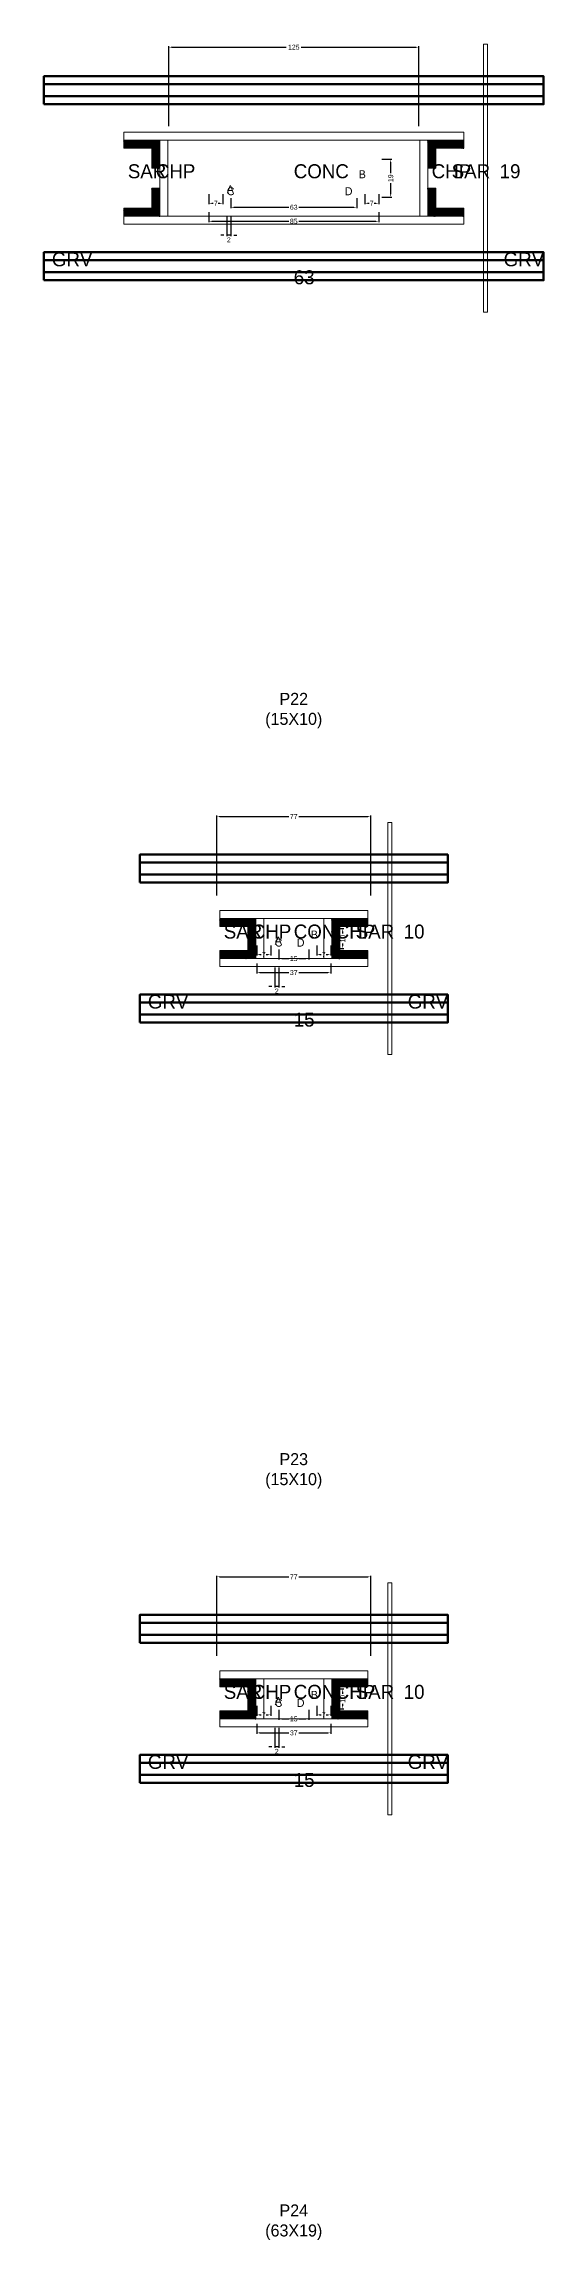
# Model space of a CAD drawing. Header units: centimetres. Extents: x -8500 to 4118, y -39526 to 295.
# Drawn here: x -125 to 125, y -8490 to -7393 of the extents above; entities that cross this region are included whole.
import ezdxf

# ---------------------------------------------------------------- set-up
doc = ezdxf.new("R2010")
doc.units = ezdxf.units.CM
for name, color, linetype in [('COTA', 241, 'Continuous'), ('GRAVATA', 224, 'Continuous'), ('Hachura', 251, 'Continuous'), ('NOMENCLATURA', 7, 'Continuous'), ('SARRAFO', 251, 'Continuous'), ('Texto Seção', 7, 'Continuous')]:
    doc.layers.add(name, color=color, linetype=linetype)
doc.dimstyles.new('cotax2', dxfattribs={"dimtxt": 2.5, "dimasz": 1.5, "dimexe": 0.5, "dimexo": 0.5, "dimgap": 0.5, "dimtad": 1, "dimcen": 2.5, "dimazin": 3, "dimtfac": 1, "dimtmove": 0, "dimatfit": 3})

# ---------------------------------------------------------------- blocks, each defined once
blk = doc.blocks.new('_CLOSEDFILLED')
at = {"color": 0, "linetype": 'BYBLOCK'}
blk.add_solid([(-1, 0.16), (0, 0), (-1, -0.16)], dxfattribs=at)
blk = doc.blocks.new('*D534')
for p, q in [((-42.5, -7477), (-42.5, -7482)), ((-41, -7481.5), (-2.5, -7481.5)), ((2.5, -7481.5), (41, -7481.5)), ((42.5, -7477), (42.5, -7482))]:
    blk.add_line(p, q)
at = {"layer": 'Defpoints'}
for p in [(-42.5, -7476.5), (-42.5, -7481.5), (42.5, -7476.5)]:
    blk.add_point(p, dxfattribs=at)
at = {"layer": 'COTA', "xscale": 1.5, "yscale": 1.5, "rotation": 180}
blk.add_blockref('_CLOSEDFILLED', (-42.5, -7481.5), dxfattribs=at)
at = {"layer": 'COTA', "xscale": 1.5, "yscale": 1.5}
blk.add_blockref('_CLOSEDFILLED', (42.5, -7481.5), dxfattribs=at)
at = {"layer": 'COTA', "insert": (0, -7481.5), "char_height": 2.5, "attachment_point": 5}
blk.add_mtext('85', dxfattribs=at)
blk = doc.blocks.new('*D535')
for p, q in [((-31.5, -7470), (-31.5, -7475)), ((-30, -7474.5), (-2.5, -7474.5)), ((2.5, -7474.5), (30, -7474.5)), ((31.5, -7470), (31.5, -7475))]:
    blk.add_line(p, q)
at = {"layer": 'Defpoints'}
for p in [(-31.5, -7469.5), (-31.5, -7474.5), (31.5, -7469.5)]:
    blk.add_point(p, dxfattribs=at)
at = {"layer": 'COTA', "xscale": 1.5, "yscale": 1.5, "rotation": 180}
blk.add_blockref('_CLOSEDFILLED', (-31.5, -7474.5), dxfattribs=at)
at = {"layer": 'COTA', "xscale": 1.5, "yscale": 1.5}
blk.add_blockref('_CLOSEDFILLED', (31.5, -7474.5), dxfattribs=at)
at = {"layer": 'COTA', "insert": (0, -7474.5), "char_height": 2.5, "attachment_point": 5}
blk.add_mtext('63', dxfattribs=at)
blk = doc.blocks.new('*D536')
for p, q in [((44, -7450.5), (49, -7450.5)), ((48.5, -7457.5), (48.5, -7452)), ((48.5, -7468), (48.5, -7462.5)), ((44, -7469.5), (49, -7469.5))]:
    blk.add_line(p, q)
at = {"layer": 'Defpoints'}
for p in [(43.5, -7450.5), (43.5, -7469.5), (48.5, -7469.5)]:
    blk.add_point(p, dxfattribs=at)
at = {"layer": 'COTA', "xscale": 1.5, "yscale": 1.5}
for p, rotation in [((48.5, -7450.5), 90), ((48.5, -7469.5), 270)]:
    blk.add_blockref('_CLOSEDFILLED', p, dxfattribs=dict(at, rotation=rotation))
at = {"layer": 'COTA', "insert": (48.5, -7460), "char_height": 2.5, "attachment_point": 5, "rotation": 90}
blk.add_mtext('19', dxfattribs=at)
blk = doc.blocks.new('*D537')
for p, q in [((-42.5, -7468), (-42.5, -7473)), ((-41, -7472.5), (-40.25, -7472.5)), ((-37.75, -7472.5), (-37, -7472.5)), ((-35.5, -7468), (-35.5, -7473))]:
    blk.add_line(p, q)
at = {"layer": 'Defpoints'}
for p in [(-42.5, -7467.5), (-42.5, -7472.5), (-35.5, -7467.5)]:
    blk.add_point(p, dxfattribs=at)
at = {"layer": 'COTA', "xscale": 1.5, "yscale": 1.5, "rotation": 180}
blk.add_blockref('_CLOSEDFILLED', (-42.5, -7472.5), dxfattribs=at)
at = {"layer": 'COTA', "xscale": 1.5, "yscale": 1.5}
blk.add_blockref('_CLOSEDFILLED', (-35.5, -7472.5), dxfattribs=at)
at = {"layer": 'COTA', "insert": (-39, -7472.5), "char_height": 2.5, "attachment_point": 5}
blk.add_mtext('7', dxfattribs=at)
blk = doc.blocks.new('*D538')
for p, q in [((35.5, -7468), (35.5, -7473)), ((37, -7472.5), (37.75, -7472.5)), ((40.25, -7472.5), (41, -7472.5)), ((42.5, -7468), (42.5, -7473))]:
    blk.add_line(p, q)
at = {"layer": 'Defpoints'}
for p in [(35.5, -7467.5), (35.5, -7472.5), (42.5, -7467.5)]:
    blk.add_point(p, dxfattribs=at)
at = {"layer": 'COTA', "xscale": 1.5, "yscale": 1.5, "rotation": 180}
blk.add_blockref('_CLOSEDFILLED', (35.5, -7472.5), dxfattribs=at)
at = {"layer": 'COTA', "xscale": 1.5, "yscale": 1.5}
blk.add_blockref('_CLOSEDFILLED', (42.5, -7472.5), dxfattribs=at)
at = {"layer": 'COTA', "insert": (39, -7472.5), "char_height": 2.5, "attachment_point": 5}
blk.add_mtext('7', dxfattribs=at)
blk = doc.blocks.new('*D539')
for p, q in [((-62.5, -7434), (-62.5, -7394)), ((-61, -7394.5), (-3.75, -7394.5)), ((3.75, -7394.5), (61, -7394.5)), ((62.5, -7434), (62.5, -7394))]:
    blk.add_line(p, q)
at = {"layer": 'Defpoints'}
for p in [(-62.5, -7394.5), (-62.5, -7434.5), (62.5, -7434.5)]:
    blk.add_point(p, dxfattribs=at)
at = {"layer": 'COTA', "xscale": 1.5, "yscale": 1.5, "rotation": 180}
blk.add_blockref('_CLOSEDFILLED', (-62.5, -7394.5), dxfattribs=at)
at = {"layer": 'COTA', "xscale": 1.5, "yscale": 1.5}
blk.add_blockref('_CLOSEDFILLED', (62.5, -7394.5), dxfattribs=at)
at = {"layer": 'COTA', "insert": (0, -7394.5), "char_height": 2.5, "attachment_point": 5}
blk.add_mtext('125', dxfattribs=at)
blk = doc.blocks.new('*D560')
for p, q in [((-18.5, -7852.5), (-18.5, -7857.5)), ((-17, -7857), (-2.5, -7857)), ((2.5, -7857), (17, -7857)), ((18.5, -7852.5), (18.5, -7857.5))]:
    blk.add_line(p, q)
at = {"layer": 'Defpoints'}
for p in [(-18.5, -7852), (-18.5, -7857), (18.5, -7852)]:
    blk.add_point(p, dxfattribs=at)
at = {"layer": 'COTA', "xscale": 1.5, "yscale": 1.5, "rotation": 180}
blk.add_blockref('_CLOSEDFILLED', (-18.5, -7857), dxfattribs=at)
at = {"layer": 'COTA', "xscale": 1.5, "yscale": 1.5}
blk.add_blockref('_CLOSEDFILLED', (18.5, -7857), dxfattribs=at)
at = {"layer": 'COTA', "insert": (0, -7857), "char_height": 2.5, "attachment_point": 5}
blk.add_mtext('37', dxfattribs=at)
blk = doc.blocks.new('*D561')
for p, q in [((-7.5, -7845.5), (-7.5, -7850.5)), ((7.5, -7845.5), (7.5, -7850.5)), ((-6, -7850), (-2.5, -7850)), ((2.5, -7850), (6, -7850))]:
    blk.add_line(p, q)
at = {"layer": 'Defpoints'}
for p in [(-7.5, -7845), (7.5, -7845), (-7.5, -7850)]:
    blk.add_point(p, dxfattribs=at)
at = {"layer": 'COTA', "xscale": 1.5, "yscale": 1.5, "rotation": 180}
blk.add_blockref('_CLOSEDFILLED', (-7.5, -7850), dxfattribs=at)
at = {"layer": 'COTA', "xscale": 1.5, "yscale": 1.5}
blk.add_blockref('_CLOSEDFILLED', (7.5, -7850), dxfattribs=at)
at = {"layer": 'COTA', "insert": (0, -7850), "char_height": 2.5, "attachment_point": 5}
blk.add_mtext('15', dxfattribs=at)
blk = doc.blocks.new('*D562')
for p, q in [((20, -7835), (25, -7835)), ((24.5, -7837.5), (24.5, -7836.5)), ((20, -7845), (25, -7845)), ((24.5, -7843.5), (24.5, -7842.5))]:
    blk.add_line(p, q)
at = {"layer": 'Defpoints'}
for p in [(19.5, -7835), (19.5, -7845), (24.5, -7845)]:
    blk.add_point(p, dxfattribs=at)
at = {"layer": 'COTA', "xscale": 1.5, "yscale": 1.5}
for p, rotation in [((24.5, -7835), 90), ((24.5, -7845), 270)]:
    blk.add_blockref('_CLOSEDFILLED', p, dxfattribs=dict(at, rotation=rotation))
at = {"layer": 'COTA', "insert": (24.5, -7840), "char_height": 2.5, "attachment_point": 5, "rotation": 90}
blk.add_mtext('10', dxfattribs=at)
blk = doc.blocks.new('*D563')
for p, q in [((-18.5, -7843.5), (-18.5, -7848.5)), ((-17, -7848), (-16.25, -7848)), ((-13.75, -7848), (-13, -7848)), ((-11.5, -7843.5), (-11.5, -7848.5))]:
    blk.add_line(p, q)
at = {"layer": 'Defpoints'}
for p in [(-18.5, -7843), (-18.5, -7848), (-11.5, -7843)]:
    blk.add_point(p, dxfattribs=at)
at = {"layer": 'COTA', "xscale": 1.5, "yscale": 1.5, "rotation": 180}
blk.add_blockref('_CLOSEDFILLED', (-18.5, -7848), dxfattribs=at)
at = {"layer": 'COTA', "xscale": 1.5, "yscale": 1.5}
blk.add_blockref('_CLOSEDFILLED', (-11.5, -7848), dxfattribs=at)
at = {"layer": 'COTA', "insert": (-15, -7848), "char_height": 2.5, "attachment_point": 5}
blk.add_mtext('7', dxfattribs=at)
blk = doc.blocks.new('*D564')
for p, q in [((11.5, -7843.5), (11.5, -7848.5)), ((13, -7848), (13.75, -7848)), ((16.25, -7848), (17, -7848)), ((18.5, -7843.5), (18.5, -7848.5))]:
    blk.add_line(p, q)
at = {"layer": 'Defpoints'}
for p in [(11.5, -7843), (11.5, -7848), (18.5, -7843)]:
    blk.add_point(p, dxfattribs=at)
at = {"layer": 'COTA', "xscale": 1.5, "yscale": 1.5, "rotation": 180}
blk.add_blockref('_CLOSEDFILLED', (11.5, -7848), dxfattribs=at)
at = {"layer": 'COTA', "xscale": 1.5, "yscale": 1.5}
blk.add_blockref('_CLOSEDFILLED', (18.5, -7848), dxfattribs=at)
at = {"layer": 'COTA', "insert": (15, -7848), "char_height": 2.5, "attachment_point": 5}
blk.add_mtext('7', dxfattribs=at)
blk = doc.blocks.new('*D565')
for p, q in [((-38.5, -7818.5), (-38.5, -7778.5)), ((-37, -7779), (-2.5, -7779)), ((2.5, -7779), (37, -7779)), ((38.5, -7818.5), (38.5, -7778.5))]:
    blk.add_line(p, q)
at = {"layer": 'Defpoints'}
for p in [(-38.5, -7779), (-38.5, -7819), (38.5, -7819)]:
    blk.add_point(p, dxfattribs=at)
at = {"layer": 'COTA', "xscale": 1.5, "yscale": 1.5, "rotation": 180}
blk.add_blockref('_CLOSEDFILLED', (-38.5, -7779), dxfattribs=at)
at = {"layer": 'COTA', "xscale": 1.5, "yscale": 1.5}
blk.add_blockref('_CLOSEDFILLED', (38.5, -7779), dxfattribs=at)
at = {"layer": 'COTA', "insert": (0, -7779), "char_height": 2.5, "attachment_point": 5}
blk.add_mtext('77', dxfattribs=at)
blk = doc.blocks.new('*D586')
for p, q in [((-18.5, -8232.5), (-18.5, -8237.5)), ((-17, -8237), (-2.5, -8237)), ((2.5, -8237), (17, -8237)), ((18.5, -8232.5), (18.5, -8237.5))]:
    blk.add_line(p, q)
at = {"layer": 'Defpoints'}
for p in [(-18.5, -8232), (18.5, -8232), (-18.5, -8237)]:
    blk.add_point(p, dxfattribs=at)
at = {"layer": 'COTA', "xscale": 1.5, "yscale": 1.5, "rotation": 180}
blk.add_blockref('_CLOSEDFILLED', (-18.5, -8237), dxfattribs=at)
at = {"layer": 'COTA', "xscale": 1.5, "yscale": 1.5}
blk.add_blockref('_CLOSEDFILLED', (18.5, -8237), dxfattribs=at)
at = {"layer": 'COTA', "insert": (0, -8237), "char_height": 2.5, "attachment_point": 5}
blk.add_mtext('37', dxfattribs=at)
blk = doc.blocks.new('*D587')
for p, q in [((-7.5, -8225.5), (-7.5, -8230.5)), ((-6, -8230), (-2.5, -8230)), ((2.5, -8230), (6, -8230)), ((7.5, -8225.5), (7.5, -8230.5))]:
    blk.add_line(p, q)
at = {"layer": 'Defpoints'}
for p in [(-7.5, -8225), (-7.5, -8230), (7.5, -8225)]:
    blk.add_point(p, dxfattribs=at)
at = {"layer": 'COTA', "xscale": 1.5, "yscale": 1.5, "rotation": 180}
blk.add_blockref('_CLOSEDFILLED', (-7.5, -8230), dxfattribs=at)
at = {"layer": 'COTA', "xscale": 1.5, "yscale": 1.5}
blk.add_blockref('_CLOSEDFILLED', (7.5, -8230), dxfattribs=at)
at = {"layer": 'COTA', "insert": (0, -8230), "char_height": 2.5, "attachment_point": 5}
blk.add_mtext('15', dxfattribs=at)
blk = doc.blocks.new('*D588')
for p, q in [((20, -8215), (25, -8215)), ((24.5, -8217.5), (24.5, -8216.5)), ((20, -8225), (25, -8225)), ((24.5, -8223.5), (24.5, -8222.5))]:
    blk.add_line(p, q)
at = {"layer": 'Defpoints'}
for p in [(19.5, -8215), (19.5, -8225), (24.5, -8225)]:
    blk.add_point(p, dxfattribs=at)
at = {"layer": 'COTA', "xscale": 1.5, "yscale": 1.5}
for p, rotation in [((24.5, -8215), 90), ((24.5, -8225), 270)]:
    blk.add_blockref('_CLOSEDFILLED', p, dxfattribs=dict(at, rotation=rotation))
at = {"layer": 'COTA', "insert": (24.5, -8220), "char_height": 2.5, "attachment_point": 5, "rotation": 90}
blk.add_mtext('10', dxfattribs=at)
blk = doc.blocks.new('*D589')
for p, q in [((-18.5, -8223.5), (-18.5, -8228.5)), ((-17, -8228), (-16.25, -8228)), ((-13.75, -8228), (-13, -8228)), ((-11.5, -8223.5), (-11.5, -8228.5))]:
    blk.add_line(p, q)
at = {"layer": 'Defpoints'}
for p in [(-18.5, -8223), (-18.5, -8228), (-11.5, -8223)]:
    blk.add_point(p, dxfattribs=at)
at = {"layer": 'COTA', "xscale": 1.5, "yscale": 1.5, "rotation": 180}
blk.add_blockref('_CLOSEDFILLED', (-18.5, -8228), dxfattribs=at)
at = {"layer": 'COTA', "xscale": 1.5, "yscale": 1.5}
blk.add_blockref('_CLOSEDFILLED', (-11.5, -8228), dxfattribs=at)
at = {"layer": 'COTA', "insert": (-15, -8228), "char_height": 2.5, "attachment_point": 5}
blk.add_mtext('7', dxfattribs=at)
blk = doc.blocks.new('*D590')
for p, q in [((11.5, -8223.5), (11.5, -8228.5)), ((13, -8228), (13.75, -8228)), ((16.25, -8228), (17, -8228)), ((18.5, -8223.5), (18.5, -8228.5))]:
    blk.add_line(p, q)
at = {"layer": 'Defpoints'}
for p in [(11.5, -8223), (11.5, -8228), (18.5, -8223)]:
    blk.add_point(p, dxfattribs=at)
at = {"layer": 'COTA', "xscale": 1.5, "yscale": 1.5, "rotation": 180}
blk.add_blockref('_CLOSEDFILLED', (11.5, -8228), dxfattribs=at)
at = {"layer": 'COTA', "xscale": 1.5, "yscale": 1.5}
blk.add_blockref('_CLOSEDFILLED', (18.5, -8228), dxfattribs=at)
at = {"layer": 'COTA', "insert": (15, -8228), "char_height": 2.5, "attachment_point": 5}
blk.add_mtext('7', dxfattribs=at)
blk = doc.blocks.new('*D591')
for p, q in [((-38.5, -8198.5), (-38.5, -8158.5)), ((-37, -8159), (-2.5, -8159)), ((2.5, -8159), (37, -8159)), ((38.5, -8198.5), (38.5, -8158.5))]:
    blk.add_line(p, q)
at = {"layer": 'Defpoints'}
for p in [(-38.5, -8159), (-38.5, -8199), (38.5, -8199)]:
    blk.add_point(p, dxfattribs=at)
at = {"layer": 'COTA', "xscale": 1.5, "yscale": 1.5, "rotation": 180}
blk.add_blockref('_CLOSEDFILLED', (-38.5, -8159), dxfattribs=at)
at = {"layer": 'COTA', "xscale": 1.5, "yscale": 1.5}
blk.add_blockref('_CLOSEDFILLED', (38.5, -8159), dxfattribs=at)
at = {"layer": 'COTA', "insert": (0, -8159), "char_height": 2.5, "attachment_point": 5}
blk.add_mtext('77', dxfattribs=at)

msp = doc.modelspace()

# ---------------------------------------------------------------- hatches: boundary and pattern name
at = {"layer": 'SARRAFO'}
h = msp.add_hatch(dxfattribs=at)
h.set_pattern_fill('SOLID', scale=2)
h.paths.add_polyline_path([(-85, -7445), (-71, -7445), (-71, -7441), (-85, -7441)])
h = msp.add_hatch(dxfattribs=at)
h.set_pattern_fill('SOLID', scale=2)
h.paths.add_polyline_path([(-71, -7455), (-67, -7455), (-67, -7441), (-71, -7441)])
h = msp.add_hatch(dxfattribs=at)
h.set_pattern_fill('SOLID', scale=2)
h.paths.add_polyline_path([(67, -7455), (71, -7455), (71, -7441), (67, -7441)])
h = msp.add_hatch(dxfattribs=at)
h.set_pattern_fill('SOLID', scale=2)
h.paths.add_polyline_path([(71, -7445), (85, -7445), (85, -7441), (71, -7441)])
h = msp.add_hatch(dxfattribs=at)
h.set_pattern_fill('SOLID', scale=2)
h.paths.add_polyline_path([(-71, -7479), (-67, -7479), (-67, -7465), (-71, -7465)])
h = msp.add_hatch(dxfattribs=at)
h.set_pattern_fill('SOLID', scale=2)
h.paths.add_polyline_path([(67, -7479), (71, -7479), (71, -7465), (67, -7465)])
h = msp.add_hatch(dxfattribs=at)
h.set_pattern_fill('SOLID', scale=2)
h.paths.add_polyline_path([(-85, -7479), (-71, -7479), (-71, -7475), (-85, -7475)])
h = msp.add_hatch(dxfattribs=at)
h.set_pattern_fill('SOLID', scale=2)
h.paths.add_polyline_path([(71, -7479), (85, -7479), (85, -7475), (71, -7475)])
h = msp.add_hatch(dxfattribs=at)
h.set_pattern_fill('SOLID', scale=2)
h.paths.add_polyline_path([(-37, -7834), (-23, -7834), (-23, -7830), (-37, -7830)])
h = msp.add_hatch(dxfattribs=at)
h.set_pattern_fill('SOLID', scale=2)
h.paths.add_polyline_path([(-23, -7844), (-19, -7844), (-19, -7830), (-23, -7830)])
h = msp.add_hatch(dxfattribs=at)
h.set_pattern_fill('SOLID', scale=2)
h.paths.add_polyline_path([(-23, -7850), (-19, -7850), (-19, -7836), (-23, -7836)])
h = msp.add_hatch(dxfattribs=at)
h.set_pattern_fill('SOLID', scale=2)
h.paths.add_polyline_path([(19, -7844), (23, -7844), (23, -7830), (19, -7830)])
h = msp.add_hatch(dxfattribs=at)
h.set_pattern_fill('SOLID', scale=2)
h.paths.add_polyline_path([(19, -7850), (23, -7850), (23, -7836), (19, -7836)])
h = msp.add_hatch(dxfattribs=at)
h.set_pattern_fill('SOLID', scale=2)
h.paths.add_polyline_path([(23, -7834), (37, -7834), (37, -7830), (23, -7830)])
h = msp.add_hatch(dxfattribs=at)
h.set_pattern_fill('SOLID', scale=2)
h.paths.add_polyline_path([(-37, -7850), (-23, -7850), (-23, -7846), (-37, -7846)])
h = msp.add_hatch(dxfattribs=at)
h.set_pattern_fill('SOLID', scale=2)
h.paths.add_polyline_path([(23, -7850), (37, -7850), (37, -7846), (23, -7846)])
h = msp.add_hatch(dxfattribs=at)
h.set_pattern_fill('SOLID', scale=2)
h.paths.add_polyline_path([(-37, -8214), (-23, -8214), (-23, -8210), (-37, -8210)])
h = msp.add_hatch(dxfattribs=at)
h.set_pattern_fill('SOLID', scale=2)
h.paths.add_polyline_path([(-23, -8224), (-19, -8224), (-19, -8210), (-23, -8210)])
h = msp.add_hatch(dxfattribs=at)
h.set_pattern_fill('SOLID', scale=2)
h.paths.add_polyline_path([(19, -8224), (23, -8224), (23, -8210), (19, -8210)])
h = msp.add_hatch(dxfattribs=at)
h.set_pattern_fill('SOLID', scale=2)
h.paths.add_polyline_path([(23, -8214), (37, -8214), (37, -8210), (23, -8210)])
h = msp.add_hatch(dxfattribs=at)
h.set_pattern_fill('SOLID', scale=2)
h.paths.add_polyline_path([(-23, -8230), (-19, -8230), (-19, -8216), (-23, -8216)])
h = msp.add_hatch(dxfattribs=at)
h.set_pattern_fill('SOLID', scale=2)
h.paths.add_polyline_path([(19, -8230), (23, -8230), (23, -8216), (19, -8216)])
h = msp.add_hatch(dxfattribs=at)
h.set_pattern_fill('SOLID', scale=2)
h.paths.add_polyline_path([(-37, -8230), (-23, -8230), (-23, -8226), (-37, -8226)])
h = msp.add_hatch(dxfattribs=at)
h.set_pattern_fill('SOLID', scale=2)
h.paths.add_polyline_path([(23, -8230), (37, -8230), (37, -8226), (23, -8226)])

# ---------------------------------------------------------------- linework, layer by layer
at = {"layer": 'GRAVATA', "lineweight": 50}
for points in [[(-125, -7423), (125, -7423), (125, -7409), (-125, -7409)], [(-125, -7419), (125, -7419), (125, -7413), (-125, -7413)], [(-125, -7511), (125, -7511), (125, -7497), (-125, -7497)], [(-125, -7507), (125, -7507), (125, -7501), (-125, -7501)], [(-77, -7812), (77, -7812), (77, -7798), (-77, -7798)], [(-77, -7808), (77, -7808), (77, -7802), (-77, -7802)], [(-77, -7882), (77, -7882), (77, -7868), (-77, -7868)], [(-77, -7878), (77, -7878), (77, -7872), (-77, -7872)], [(-77, -8192), (77, -8192), (77, -8178), (-77, -8178)], [(-77, -8188), (77, -8188), (77, -8182), (-77, -8182)], [(-77, -8262), (77, -8262), (77, -8248), (-77, -8248)], [(-77, -8258), (77, -8258), (77, -8252), (-77, -8252)]]:
    msp.add_lwpolyline(points, close=True, dxfattribs=at)
at = {"layer": 'Hachura', "lineweight": 13}
for points in [[(95, -7527), (97, -7527), (97, -7393), (95, -7393)], [(47, -7898), (49, -7898), (49, -7782), (47, -7782)], [(47, -8278), (49, -8278), (49, -8162), (47, -8162)]]:
    msp.add_lwpolyline(points, close=True, dxfattribs=at)
at = {"layer": 'Hachura', "lineweight": 18}
for points in [[(-85, -7441), (85, -7441), (85, -7437), (-85, -7437)], [(-67, -7479), (-63, -7479), (-63, -7441), (-67, -7441)], [(63, -7479), (67, -7479), (67, -7441), (63, -7441)], [(-85, -7483), (85, -7483), (85, -7479), (-85, -7479)], [(-37, -7830), (37, -7830), (37, -7826), (-37, -7826)], [(-19, -7850), (-15, -7850), (-15, -7830), (-19, -7830)], [(15, -7850), (19, -7850), (19, -7830), (15, -7830)], [(-37, -7854), (37, -7854), (37, -7850), (-37, -7850)], [(-37, -8210), (37, -8210), (37, -8206), (-37, -8206)], [(-19, -8230), (-15, -8230), (-15, -8210), (-19, -8210)], [(15, -8230), (19, -8230), (19, -8210), (15, -8210)], [(-37, -8234), (37, -8234), (37, -8230), (-37, -8230)]]:
    msp.add_lwpolyline(points, close=True, dxfattribs=at)
at = {"layer": 'SARRAFO', "lineweight": 13}
for points in [[(-85, -7445), (-71, -7445), (-71, -7441), (-85, -7441)], [(-71, -7455), (-67, -7455), (-67, -7441), (-71, -7441)], [(67, -7455), (71, -7455), (71, -7441), (67, -7441)], [(71, -7445), (85, -7445), (85, -7441), (71, -7441)], [(-71, -7479), (-67, -7479), (-67, -7465), (-71, -7465)], [(67, -7479), (71, -7479), (71, -7465), (67, -7465)], [(-85, -7479), (-71, -7479), (-71, -7475), (-85, -7475)], [(71, -7479), (85, -7479), (85, -7475), (71, -7475)], [(-37, -7834), (-23, -7834), (-23, -7830), (-37, -7830)], [(-23, -7844), (-19, -7844), (-19, -7830), (-23, -7830)], [(-23, -7850), (-19, -7850), (-19, -7836), (-23, -7836)], [(19, -7844), (23, -7844), (23, -7830), (19, -7830)], [(19, -7850), (23, -7850), (23, -7836), (19, -7836)], [(23, -7834), (37, -7834), (37, -7830), (23, -7830)], [(-37, -7850), (-23, -7850), (-23, -7846), (-37, -7846)], [(23, -7850), (37, -7850), (37, -7846), (23, -7846)], [(-37, -8214), (-23, -8214), (-23, -8210), (-37, -8210)], [(-23, -8224), (-19, -8224), (-19, -8210), (-23, -8210)], [(19, -8224), (23, -8224), (23, -8210), (19, -8210)], [(23, -8214), (37, -8214), (37, -8210), (23, -8210)], [(-23, -8230), (-19, -8230), (-19, -8216), (-23, -8216)], [(19, -8230), (23, -8230), (23, -8216), (19, -8216)], [(-37, -8230), (-23, -8230), (-23, -8226), (-37, -8226)], [(23, -8230), (37, -8230), (37, -8226), (23, -8226)]]:
    msp.add_lwpolyline(points, close=True, dxfattribs=at)

# ---------------------------------------------------------------- texts
at = {"layer": 'NOMENCLATURA'}
for s, p in [('A', (-33.5, -7467.5)), ('B', (32.5, -7460)), ('C', (-33.5, -7468.5)), ('D', (25.5, -7468.5)), ('B', (8.5, -7840)), ('A', (-9.5, -7843)), ('C', (-9.5, -7844)), ('D', (1.5, -7844)), ('A', (-9.5, -8223)), ('C', (-9.5, -8224)), ('D', (1.5, -8224)), ('B', (8.5, -8220))]:
    msp.add_text(s, height=4, dxfattribs=at).set_placement(p)
at = {"layer": 'NOMENCLATURA', "char_height": 6, "attachment_point": 8}
for s, insert in [('P22\\P(15X10)', (0, -7735)), ('P23\\P(15X10)', (0, -8115)), ('P24\\P(63X19)', (0, -8490.5))]:
    msp.add_mtext(s, dxfattribs=dict(at, insert=insert))
at = {"layer": 'Texto Seção'}
for s, p in [('SAR', (-83, -7460)), ('CHP', (-69, -7460)), ('CONC', (0, -7460)), ('CHP', (69, -7460)), ('SAR', (79, -7460)), ('19', (103, -7460)), ('GRV', (-121, -7504)), ('63', (0, -7513)), ('GRV', (105, -7504)), ('SAR', (-35, -7840)), ('CHP', (-21, -7840)), ('CONC', (0, -7840)), ('CHP', (21, -7840)), ('SAR', (31, -7840)), ('10', (55, -7840)), ('GRV', (-73, -7875)), ('GRV', (57, -7875)), ('15', (0, -7884)), ('SAR', (-35, -8220)), ('CHP', (-21, -8220)), ('CONC', (0, -8220)), ('CHP', (21, -8220)), ('SAR', (31, -8220)), ('10', (55, -8220)), ('GRV', (-73, -8255)), ('GRV', (57, -8255)), ('15', (0, -8264))]:
    msp.add_text(s, height=7, dxfattribs=at).set_placement(p)

# ---------------------------------------------------------------- dimensions: what is measured, and where the dimension line sits
at = {"layer": 'COTA'}
for base, p1, p2, picture, middle in [((-62.5, -7394.5), (-62.5, -7434.5), (62.5, -7434.5), '*D539', (0, -7394.5)), ((-42.5, -7472.5), (-42.5, -7467.5), (-35.5, -7467.5), '*D537', (-39, -7472.5)), ((-31.5, -7474.5), (-31.5, -7469.5), (31.5, -7469.5), '*D535', (0, -7474.5)), ((35.5, -7472.5), (35.5, -7467.5), (42.5, -7467.5), '*D538', (39, -7472.5)), ((-42.5, -7481.5), (-42.5, -7476.5), (42.5, -7476.5), '*D534', (0, -7481.5)), ((-38.5, -7779), (-38.5, -7819), (38.5, -7819), '*D565', (0, -7779)), ((-18.5, -7848), (-18.5, -7843), (-11.5, -7843), '*D563', (-15, -7848)), ((-7.5, -7850), (-7.5, -7845), (7.5, -7845), '*D561', (0, -7850)), ((11.5, -7848), (11.5, -7843), (18.5, -7843), '*D564', (15, -7848)), ((-18.5, -7857), (-18.5, -7852), (18.5, -7852), '*D560', (0, -7857)), ((-38.5, -8159), (-38.5, -8199), (38.5, -8199), '*D591', (0, -8159)), ((-18.5, -8228), (-18.5, -8223), (-11.5, -8223), '*D589', (-15, -8228)), ((-18.5, -8237), (-18.5, -8232), (18.5, -8232), '*D586', (0, -8237)), ((-7.5, -8230), (-7.5, -8225), (7.5, -8225), '*D587', (0, -8230)), ((11.5, -8228), (11.5, -8223), (18.5, -8223), '*D590', (15, -8228))]:
    dim = msp.add_linear_dim(base=base, p1=p1, p2=p2, dimstyle='cotax2', dxfattribs=at)
    dim.commit()
    dim.dimension.update_dxf_attribs({"geometry": picture, "text_midpoint": middle})
for base, p1, p2, picture, middle in [((48.5, -7469.5), (43.5, -7469.5), (43.5, -7450.5), '*D536', (48.5, -7460)), ((24.5, -7845), (19.5, -7845), (19.5, -7835), '*D562', (24.5, -7840)), ((24.5, -8225), (19.5, -8225), (19.5, -8215), '*D588', (24.5, -8220))]:
    dim = msp.add_linear_dim(base=base, p1=p1, p2=p2, angle=90, dimstyle='cotax2', dxfattribs=at)
    dim.commit()
    dim.dimension.update_dxf_attribs({"geometry": picture, "text_midpoint": middle})
for base, p1, p2 in [((-31.5, -7488.5), (-31.5, -7478.5), (-33.5, -7478.5)), ((-7.5, -7864), (-7.5, -7854), (-9.5, -7854)), ((-7.5, -8244), (-7.5, -8234), (-9.5, -8234))]:
    msp.add_linear_dim(base=base, p1=p1, p2=p2, dimstyle='cotax2', dxfattribs=at).render()

doc.saveas('drawing.dxf')
